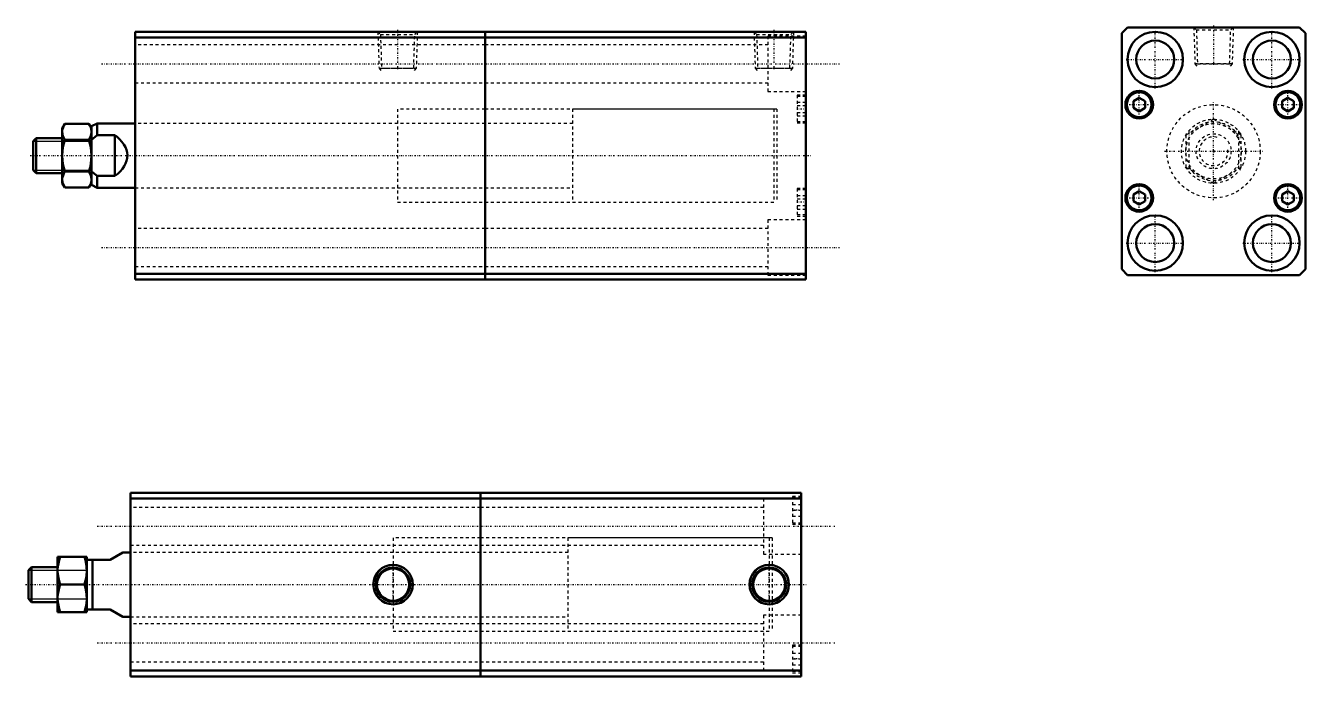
# Model space of a CAD drawing. Header units: millimetres. Extents: x -38 to 401, y -179 to 45.
import ezdxf

# ---------------------------------------------------------------- set-up
doc = ezdxf.new("R2010")
doc.units = ezdxf.units.MM
doc.linetypes.add('Center', pattern=[1.5, 0.45, -0.5, 0.05, -0.5])
doc.linetypes.add('Dashed', pattern=[2, 1, -1])
for name, color, linetype, lineweight in [('2d ConnectionPoints', 7, 'Continuous', 50), ('AM_0', 7, 'Continuous', 50), ('AM_5', 3, 'Continuous', 25), ('AM_7', 7, 'Center', 25), ('AM_9', 6, 'Dashed', 25)]:
    doc.layers.add(name, color=color, linetype=linetype, lineweight=lineweight)

# ---------------------------------------------------------------- blocks, each defined once
blk = doc.blocks.new('1_ROD_a_sd_32_60EX_0_in_JEAL_S_H_32_60ST_EX_0__0')
at = {"layer": 'AM_0'}
for p, q in [((-24.15, 10.97), (-25, 9.5)), ((-25, -9.5), (-25, 9.5)), ((-24.15, 10.97), (-15.85, 10.97)), ((-15, 9.5), (-15.85, 10.97)), ((-13, 11), (-15, 10.07)), ((-15, 10.07), (-15, -10.07)), ((0, 11), (-13, 11)), ((-13, 11), (-13, 6.98)), ((-33.93, 6), (-35, 4.93)), ((-35, 4.93), (-35, -4.93)), ((-25, 6), (-33.93, 6)), ((-33.93, 6), (-33.93, -6)), ((-24.15, 5.48), (-15.85, 5.48)), ((-13, 6.98), (-15, 5.4)), ((-7, 6.98), (-13, 6.98)), ((-7, 6.98), (-7, -6.98)), ((-35, -4.93), (-33.93, -6)), ((-33.93, -6), (-25, -6)), ((-24.15, -5.48), (-15.85, -5.48)), ((-15, -5.4), (-13, -6.98)), ((-13, -6.98), (-7, -6.98)), ((-13, -6.98), (-13, -11)), ((-25, -9.5), (-24.15, -10.97)), ((-24.15, -10.97), (-15.85, -10.97)), ((-15.85, -10.97), (-15, -9.5)), ((-15, -10.07), (-13, -11)), ((-13, -11), (0, -11))]:
    blk.add_line(p, q, dxfattribs=at)
for points in [[(-25, 8.23), (-25, 8.42), (-24.92, 9.06), (-24.74, 9.7), (-24.48, 10.34), (-24.15, 10.97)], [(-15.85, 10.97), (-15.5, 10.3), (-15.23, 9.63), (-15.06, 8.93), (-15, 8.23)], [(-24.15, 5.48), (-24.5, 6.15), (-24.77, 6.83), (-24.94, 7.53), (-25, 8.23)], [(-25, 0), (-24.94, 1.38), (-24.78, 2.74), (-24.51, 4.12), (-24.15, 5.48)], [(-15, 8.23), (-15, 8.03), (-15.08, 7.39), (-15.26, 6.76), (-15.52, 6.12), (-15.85, 5.48)], [(-15.85, 5.48), (-15.5, 4.16), (-15.24, 2.82), (-15.06, 1.44), (-15, 0.05), (-15, 0)], [(-7, -6.98), (-6, -6.21), (-5.12, -5.4), (-4.37, -4.54), (-3.75, -3.65), (-3.27, -2.74), (-2.93, -1.8), (-2.73, -0.84), (-2.67, 0.12), (-2.76, 1.07), (-2.99, 2.02), (-3.37, 2.96), (-3.89, 3.87), (-4.54, 4.75), (-5.32, 5.6), (-6.23, 6.4), (-7, 6.98)], [(-24.15, -5.48), (-24.5, -4.16), (-24.76, -2.82), (-24.94, -1.44), (-25, -0.05), (-25, 0)], [(-15, 0), (-15.06, -1.38), (-15.22, -2.74), (-15.49, -4.12), (-15.85, -5.48)], [(-25, -8.23), (-25, -8.03), (-24.92, -7.39), (-24.74, -6.76), (-24.48, -6.12), (-24.15, -5.48)], [(-24.15, -10.97), (-24.5, -10.3), (-24.77, -9.63), (-24.94, -8.93), (-25, -8.23)], [(-15.85, -5.48), (-15.5, -6.15), (-15.23, -6.83), (-15.06, -7.53), (-15, -8.23)], [(-15, -8.23), (-15, -8.42), (-15.08, -9.06), (-15.26, -9.7), (-15.52, -10.34), (-15.85, -10.97)]]:
    blk.add_lwpolyline(points, dxfattribs=at)
at = {"layer": 'AM_5'}
for p, q in [((-35, 4.93), (-15, 4.93)), ((-15, 6), (-15, 4.93)), ((-35, -4.93), (-15, -4.93)), ((-15, -6), (-15, -4.93))]:
    blk.add_line(p, q, dxfattribs=at)
at = {"layer": 'AM_7'}
blk.add_line((-36, 0), (231.75, 0), dxfattribs=at)
at = {"layer": 'AM_9'}
for p, q in [((220, 16), (150, 16)), ((150, 16), (150, -16)), ((220, 16), (220, -16)), ((150, 11), (0, 11)), ((0, -11), (150, -11)), ((150, -16), (220, -16))]:
    blk.add_line(p, q, dxfattribs=at)
blk = doc.blocks.new('2_JEAL_S_H_32_60ST_EX_0__body1_0_in_JEAL_S_H_32_60ST_EX_0__0')
at = {"layer": 'AM_0'}
for p, q in [((120, 42.5), (120, -42.5)), ((230, 42.5), (120, 42.5)), ((230, 40.5), (120, 40.5)), ((230, 42.5), (230, -42.5)), ((230, -40.5), (120, -40.5)), ((230, -42.5), (120, -42.5))]:
    blk.add_line(p, q, dxfattribs=at)
at = {"layer": 'AM_5', "linetype": 'Dashed'}
for p, q in [((212.23, 42.5), (212.62, 30)), ((225.77, 42.5), (225.38, 30)), ((212.62, 30), (225.38, 30)), ((212.62, 30), (213.51, 29)), ((225.38, 30), (224.49, 29))]:
    blk.add_line(p, q, dxfattribs=at)
at = {"layer": 'AM_7'}
for p, q in [((219, 43.12), (219, 29.38)), ((-11.5, 31.5), (241.5, 31.5)), ((230.15, 16), (226.85, 16)), ((230.15, -16), (226.85, -16)), ((-11.5, -31.5), (241.5, -31.5))]:
    blk.add_line(p, q, dxfattribs=at)
at = {"layer": 'AM_9'}
for p, q in [((212.23, 42.5), (213.12, 41.62)), ((213.12, 41.62), (213.48, 30)), ((213.12, 41.62), (224.88, 41.62)), ((230, 41), (217, 41)), ((217, 41), (217, 22)), ((224.52, 30), (224.88, 41.62)), ((224.88, 41.62), (225.77, 42.5)), ((217, 38), (120, 38)), ((213.48, 30), (224.52, 30)), ((120, 25), (217, 25)), ((217, 22), (230, 22)), ((230, 20.75), (227, 20.75)), ((227, 20.75), (227, 11.25)), ((230, 20.25), (227, 20.25)), ((227, 18.31), (230, 18.31)), ((219, 16), (120, 16)), ((219, 16), (219, -16)), ((227, 17.15), (230, 17.15)), ((227, 14.85), (230, 14.85)), ((227, 13.69), (230, 13.69)), ((227, 11.75), (230, 11.75)), ((227, 11.25), (230, 11.25)), ((230, -11.25), (227, -11.25)), ((227, -11.25), (227, -20.75)), ((230, -11.75), (227, -11.75)), ((120, -16), (219, -16)), ((227, -13.69), (230, -13.69)), ((227, -14.85), (230, -14.85)), ((227, -17.15), (230, -17.15)), ((227, -18.31), (230, -18.31)), ((227, -20.25), (230, -20.25)), ((227, -20.75), (230, -20.75)), ((217, -25), (120, -25)), ((230, -22), (217, -22)), ((217, -22), (217, -41)), ((120, -38), (217, -38)), ((217, -41), (230, -41))]:
    blk.add_line(p, q, dxfattribs=at)
blk = doc.blocks.new('3_JEAL_S_H_32_60ST_EX_0__body_0_in_JEAL_S_H_32_60ST_EX_0__0')
at = {"layer": 'AM_0'}
for p, q in [((120, 42.5), (0, 42.5)), ((0, 42.5), (0, -42.5)), ((120, 40.5), (0, 40.5)), ((120, 42.5), (120, -42.5)), ((120, -40.5), (0, -40.5)), ((120, -42.5), (0, -42.5))]:
    blk.add_line(p, q, dxfattribs=at)
at = {"layer": 'AM_5', "linetype": 'Dashed'}
for p, q in [((83.23, 42.5), (83.62, 30)), ((96.77, 42.5), (96.38, 30)), ((83.62, 30), (96.38, 30)), ((83.62, 30), (84.51, 29)), ((96.38, 30), (95.49, 29))]:
    blk.add_line(p, q, dxfattribs=at)
at = {"layer": 'AM_7'}
blk.add_line((90, 43.12), (90, 29.38), dxfattribs=at)
at = {"layer": 'AM_9'}
for p, q in [((83.23, 42.5), (84.12, 41.62)), ((84.12, 41.62), (84.48, 30)), ((84.12, 41.62), (95.88, 41.62)), ((95.52, 30), (95.88, 41.62)), ((95.88, 41.62), (96.77, 42.5)), ((120, 38), (0, 38)), ((84.48, 30), (95.52, 30)), ((0, 25), (120, 25)), ((120, 16), (90, 16)), ((90, 16), (90, -16)), ((90, 11), (0, 11)), ((0, -11), (90, -11)), ((90, -16), (120, -16)), ((120, -25), (0, -25)), ((0, -38), (120, -38))]:
    blk.add_line(p, q, dxfattribs=at)
blk = doc.blocks.new('1_ROD_a_sd_32_60EX_0_in_JEAL_S_H_32_60ST_EX_0__2')
at = {"layer": 'AM_5', "linetype": 'Dashed'}
blk.add_arc((0, 0), 4.93, 75, 15, dxfattribs=at)
at = {"layer": 'AM_7'}
for p, q in [((0, -16.8), (0, 16.8)), ((-16.8, 0), (16.8, 0))]:
    blk.add_line(p, q, dxfattribs=at)
at = {"layer": 'AM_9'}
for p, q in [((0, 10.97), (-9.5, 5.48)), ((9.5, 5.48), (0, 10.97)), ((-9.5, 5.48), (-9.5, -5.48)), ((-8.5, 6.98), (-8.5, -6.98)), ((8.5, 6.98), (8.5, -6.98)), ((9.5, -5.48), (9.5, 5.48)), ((-9.5, -5.48), (0, -10.97)), ((0, -10.97), (9.5, -5.48))]:
    blk.add_line(p, q, dxfattribs=at)
for radius in [16, 11, 9.5, 6]:
    blk.add_circle((0, 0), radius, dxfattribs=at)
for start, end in [(32.4253, 147.5747), (212.4253, 327.5747)]:
    blk.add_arc((0, 0), 10.07, start, end, dxfattribs=at)
blk = doc.blocks.new('2_JEAL_S_H_32_60ST_EX_0__body1_0_in_JEAL_S_H_32_60ST_EX_0__2')
at = {"layer": 'AM_0'}
for p, q in [((-29.5, 42.5), (-31.5, 40.5)), ((-31.5, 40.5), (-31.5, -40.5)), ((29.5, 42.5), (-29.5, 42.5)), ((31.5, 40.5), (29.5, 42.5)), ((31.5, -40.5), (31.5, 40.5)), ((-25.5, 18.31), (-27.5, 17.15)), ((-23.5, 17.15), (-25.5, 18.31)), ((25.5, 18.31), (23.5, 17.15)), ((27.5, 17.15), (25.5, 18.31)), ((-27.5, 17.15), (-27.5, 14.85)), ((-27.5, 14.85), (-25.5, 13.69)), ((-25.5, 13.69), (-23.5, 14.85)), ((-23.5, 14.85), (-23.5, 17.15)), ((23.5, 17.15), (23.5, 14.85)), ((23.5, 14.85), (25.5, 13.69)), ((25.5, 13.69), (27.5, 14.85)), ((27.5, 14.85), (27.5, 17.15)), ((-25.5, -13.69), (-27.5, -14.85)), ((-27.5, -14.85), (-27.5, -17.15)), ((-27.5, -17.15), (-25.5, -18.31)), ((-23.5, -14.85), (-25.5, -13.69)), ((-25.5, -18.31), (-23.5, -17.15)), ((-23.5, -17.15), (-23.5, -14.85)), ((25.5, -13.69), (23.5, -14.85)), ((23.5, -14.85), (23.5, -17.15)), ((23.5, -17.15), (25.5, -18.31)), ((27.5, -14.85), (25.5, -13.69)), ((25.5, -18.31), (27.5, -17.15)), ((27.5, -17.15), (27.5, -14.85)), ((-31.5, -40.5), (-29.5, -42.5)), ((-29.5, -42.5), (29.5, -42.5)), ((29.5, -42.5), (31.5, -40.5))]:
    blk.add_line(p, q, dxfattribs=at)
for centre, radius in [((-20, 31.5), 9.5), ((20, 31.5), 9.5), ((-20, 31.5), 6.5), ((20, 31.5), 6.5), ((-25.5, 16), 4.75), ((-25.5, 16), 4.25), ((25.5, 16), 4.75), ((25.5, 16), 4.25), ((-25.5, -16), 4.75), ((-25.5, -16), 4.25), ((25.5, -16), 4.75), ((25.5, -16), 4.25), ((-20, -31.5), 9.5), ((-20, -31.5), 6.5), ((20, -31.5), 9.5), ((20, -31.5), 6.5)]:
    blk.add_circle(centre, radius, dxfattribs=at)
at = {"layer": 'AM_5', "linetype": 'Dashed'}
for p, q in [((-6.77, 42.5), (-6.38, 30)), ((6.77, 42.5), (6.38, 30)), ((6.38, 30), (-6.38, 30)), ((-6.38, 30), (-5.49, 29)), ((6.38, 30), (5.49, 29))]:
    blk.add_line(p, q, dxfattribs=at)
at = {"layer": 'AM_7'}
for p, q in [((-20, 21.52), (-20, 41.48)), ((20, 21.52), (20, 41.48)), ((-29.97, 31.5), (-10.02, 31.5)), ((10.03, 31.5), (29.98, 31.5)), ((-25.5, 11.01), (-25.5, 20.99)), ((25.5, 11.01), (25.5, 20.99)), ((-30.49, 16), (-20.51, 16)), ((20.51, 16), (30.49, 16)), ((-25.5, -20.99), (-25.5, -11.01)), ((25.5, -20.99), (25.5, -11.01)), ((-30.49, -16), (-20.51, -16)), ((20.51, -16), (30.49, -16)), ((-20, -41.48), (-20, -21.52)), ((20, -41.48), (20, -21.52)), ((-29.97, -31.5), (-10.02, -31.5)), ((10.03, -31.5), (29.98, -31.5))]:
    blk.add_line(p, q, dxfattribs=at)
at = {"layer": 'AM_9'}
for p, q in [((-6.77, 42.5), (-5.88, 41.62)), ((-5.88, 41.62), (-5.52, 30)), ((-5.88, 41.62), (5.88, 41.62)), ((5.52, 30), (5.88, 41.62)), ((5.88, 41.62), (6.77, 42.5)), ((-5.52, 30), (5.52, 30))]:
    blk.add_line(p, q, dxfattribs=at)
blk = doc.blocks.new('3_JEAL_S_H_32_60ST_EX_0__body_0_in_JEAL_S_H_32_60ST_EX_0__2')
at = {"layer": 'AM_5', "linetype": 'Dashed'}
for p, q in [((-6.77, 42.5), (-6.38, 30)), ((6.77, 42.5), (6.38, 30)), ((6.38, 30), (-6.38, 30)), ((-6.38, 30), (-5.49, 29)), ((6.38, 30), (5.49, 29))]:
    blk.add_line(p, q, dxfattribs=at)
at = {"layer": 'AM_7'}
blk.add_line((0, 43.12), (0, 29.38), dxfattribs=at)
blk = doc.blocks.new('1_ROD_a_sd_32_60EX_0_in_JEAL_S_H_32_60ST_EX_0__4')
at = {"layer": 'AM_0'}
for p, q in [((-25, 9.5), (-25, -9.5)), ((-15, 9.5), (-25, 9.5)), ((-15, 9.5), (-15, -9.5)), ((-7, 8.5), (-2.67, 11)), ((0, 11), (-2.67, 11)), ((-33.93, 6), (-35, 4.93)), ((-35, 4.93), (-35, -4.93)), ((-25, 6), (-33.93, 6)), ((-33.93, 6), (-33.93, -6)), ((-15, 8.5), (-7, 8.5)), ((-13, 8.5), (-13, -8.5)), ((-24.15, 0), (-15.85, 0)), ((-35, -4.93), (-33.93, -6)), ((-33.93, -6), (-25, -6)), ((-7, -8.5), (-15, -8.5)), ((-2.67, -11), (-7, -8.5)), ((-25, -9.5), (-15, -9.5)), ((-2.67, -11), (0, -11))]:
    blk.add_line(p, q, dxfattribs=at)
for points in [[(-25, 4.75), (-25, 5.09), (-24.92, 6.2), (-24.74, 7.3), (-24.48, 8.41), (-24.15, 9.5)], [(-15.85, 9.5), (-15.5, 8.34), (-15.23, 7.17), (-15.06, 5.97), (-15, 4.75)], [(-24.15, 0), (-24.5, 1.16), (-24.77, 2.33), (-24.94, 3.53), (-25, 4.75)], [(-15, 4.75), (-15, 4.41), (-15.08, 3.3), (-15.26, 2.2), (-15.52, 1.09), (-15.85, 0)], [(-25, -4.75), (-25, -4.41), (-24.92, -3.3), (-24.74, -2.2), (-24.48, -1.09), (-24.15, 0)], [(-15.85, 0), (-15.5, -1.16), (-15.23, -2.33), (-15.06, -3.53), (-15, -4.75)], [(-24.15, -9.5), (-24.5, -8.34), (-24.77, -7.17), (-24.94, -5.97), (-25, -4.75)], [(-15, -4.75), (-15, -5.09), (-15.08, -6.2), (-15.26, -7.3), (-15.52, -8.41), (-15.85, -9.5)]]:
    blk.add_lwpolyline(points, dxfattribs=at)
at = {"layer": 'AM_5'}
for p, q in [((-35, 4.93), (-15, 4.93)), ((-15, 6), (-15, 4.93)), ((-35, -4.93), (-15, -4.93)), ((-15, -6), (-15, -4.93))]:
    blk.add_line(p, q, dxfattribs=at)
at = {"layer": 'AM_7'}
blk.add_line((-36, 0), (231.75, 0), dxfattribs=at)
at = {"layer": 'AM_9'}
for p, q in [((150, 16), (150, -16)), ((220, 16), (150, 16)), ((220, 16), (220, -16)), ((150, 11), (0, 11)), ((0, -11), (150, -11)), ((150, -16), (220, -16))]:
    blk.add_line(p, q, dxfattribs=at)
blk = doc.blocks.new('2_JEAL_S_H_32_60ST_EX_0__body1_0_in_JEAL_S_H_32_60ST_EX_0__4')
at = {"layer": 'AM_0'}
for p, q in [((230, 31.5), (120, 31.5)), ((120, 31.5), (120, -31.5)), ((230, 31.5), (230, -31.5)), ((230, 29.5), (120, 29.5)), ((230, -29.5), (120, -29.5)), ((230, -31.5), (120, -31.5))]:
    blk.add_line(p, q, dxfattribs=at)
for radius in [6.77, 5.88, 5.52]:
    blk.add_circle((219, 0), radius, dxfattribs=at)
at = {"layer": 'AM_5'}
blk.add_arc((219, 0), 6.58, 75, 15, dxfattribs=at)
at = {"layer": 'AM_7'}
for p, q in [((230.15, 25.5), (226.85, 25.5)), ((-11.5, 20), (241.5, 20)), ((219, -7.1), (219, 7.1)), ((-11.5, -20), (241.5, -20)), ((230.15, -25.5), (226.85, -25.5))]:
    blk.add_line(p, q, dxfattribs=at)
at = {"layer": 'AM_9'}
for p, q in [((217, 26.5), (120, 26.5)), ((217, 29.5), (217, 10.5)), ((227, 30.25), (227, 20.75)), ((230, 30.25), (227, 30.25)), ((230, 29.75), (227, 29.75)), ((227, 27.5), (230, 27.5)), ((227, 25.5), (230, 25.5)), ((227, 23.5), (230, 23.5)), ((227, 21.25), (230, 21.25)), ((227, 20.75), (230, 20.75)), ((219, 16), (120, 16)), ((120, 13.5), (217, 13.5)), ((219, 16), (219, -16)), ((217, 10.5), (230, 10.5)), ((217, -10.5), (217, -29.5)), ((230, -10.5), (217, -10.5)), ((217, -13.5), (120, -13.5)), ((120, -16), (219, -16)), ((227, -20.75), (227, -30.25)), ((230, -20.75), (227, -20.75)), ((230, -21.25), (227, -21.25)), ((227, -23.5), (230, -23.5)), ((227, -25.5), (230, -25.5)), ((120, -26.5), (217, -26.5)), ((227, -27.5), (230, -27.5)), ((227, -29.75), (230, -29.75)), ((227, -30.25), (230, -30.25))]:
    blk.add_line(p, q, dxfattribs=at)
blk = doc.blocks.new('3_JEAL_S_H_32_60ST_EX_0__body_0_in_JEAL_S_H_32_60ST_EX_0__4')
at = {"layer": 'AM_0'}
for p, q in [((0, 31.5), (0, -31.5)), ((120, 31.5), (0, 31.5)), ((120, 31.5), (120, -31.5)), ((120, 29.5), (0, 29.5)), ((120, -29.5), (0, -29.5)), ((120, -31.5), (0, -31.5))]:
    blk.add_line(p, q, dxfattribs=at)
for radius in [6.77, 5.88, 5.52]:
    blk.add_circle((90, 0), radius, dxfattribs=at)
at = {"layer": 'AM_5'}
blk.add_arc((90, 0), 6.58, 75, 15, dxfattribs=at)
at = {"layer": 'AM_7'}
blk.add_line((90, -7.1), (90, 7.1), dxfattribs=at)
at = {"layer": 'AM_9'}
for p, q in [((120, 26.5), (0, 26.5)), ((0, 13.5), (120, 13.5)), ((90, 16), (90, -16)), ((120, 16), (90, 16)), ((90, 11), (0, 11)), ((0, -11), (90, -11)), ((120, -13.5), (0, -13.5)), ((90, -16), (120, -16)), ((0, -26.5), (120, -26.5))]:
    blk.add_line(p, q, dxfattribs=at)

msp = doc.modelspace()

# ---------------------------------------------------------------- linework, layer by layer
at = {"layer": '2d ConnectionPoints'}
for p in [(0, 0), (0, 0), (369.8, 1.5), (369.8, 1.5), (-1.58, -147.19), (-1.58, -147.19)]:
    msp.add_point(p, dxfattribs=at)

# ---------------------------------------------------------------- block references
for name, p in [('2_JEAL_S_H_32_60ST_EX_0__body1_0_in_JEAL_S_H_32_60ST_EX_0__2', (369.8, 1.5)), ('3_JEAL_S_H_32_60ST_EX_0__body_0_in_JEAL_S_H_32_60ST_EX_0__2', (369.8, 1.5)), ('2_JEAL_S_H_32_60ST_EX_0__body1_0_in_JEAL_S_H_32_60ST_EX_0__0', (0, 0)), ('3_JEAL_S_H_32_60ST_EX_0__body_0_in_JEAL_S_H_32_60ST_EX_0__0', (0, 0)), ('1_ROD_a_sd_32_60EX_0_in_JEAL_S_H_32_60ST_EX_0__2', (369.8, 1.5)), ('1_ROD_a_sd_32_60EX_0_in_JEAL_S_H_32_60ST_EX_0__0', (0, 0)), ('2_JEAL_S_H_32_60ST_EX_0__body1_0_in_JEAL_S_H_32_60ST_EX_0__4', (-1.58, -147.19)), ('3_JEAL_S_H_32_60ST_EX_0__body_0_in_JEAL_S_H_32_60ST_EX_0__4', (-1.58, -147.19)), ('1_ROD_a_sd_32_60EX_0_in_JEAL_S_H_32_60ST_EX_0__4', (-1.58, -147.19))]:
    msp.add_blockref(name, p)

doc.saveas('drawing.dxf')
